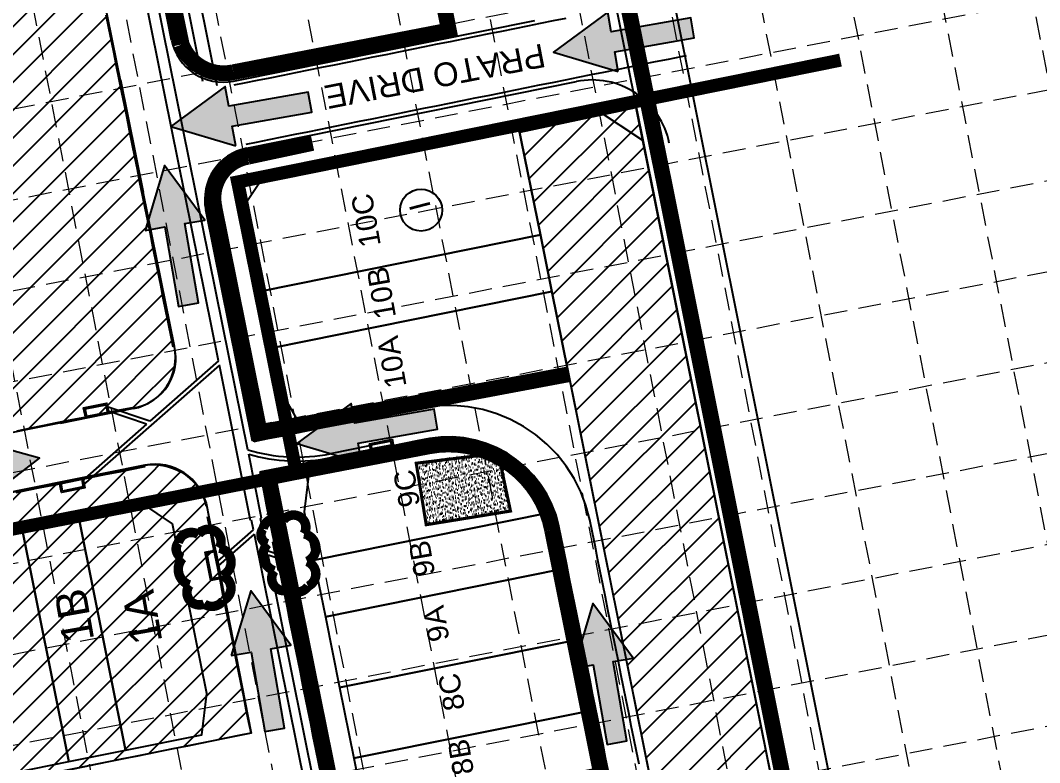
# Model space of a CAD drawing. Extents: x 1582 to 2207140, y 1442 to 531032.
# Drawn here: x 2653.4 to 3041.5, y 2221.6 to 2504.5 of the extents above; entities that cross this region are included whole.
import ezdxf

# ---------------------------------------------------------------- set-up
doc = ezdxf.new("R2010")
doc.units = 0
doc.header["$LTSCALE"] = 100
doc.header["$MEASUREMENT"] = 0
for name, pattern in [('DASHED2', [0.375, 0.25, -0.125]), ('HIDDEN', [0.375, 0.25, -0.125]), ('PHANTOM2', [1.25, 0.625, -0.125, 0.125, -0.125, 0.125, -0.125]), ('XHO473BS$0$DASHED2', [0.375, 0.25, -0.125]), ('XHO473BS$0$HIDDEN', [0.375, 0.25, -0.125]), ('XHO473PT$0$HIDDEN', [0.375, 0.25, -0.125])]:
    doc.linetypes.add(name, pattern=pattern)
for name, color, linetype in [('1 EROSION BLANKET', 84, 'Continuous'), ('1 SODDED LOT', 2, 'Continuous'), ('ARROWS', 252, 'Continuous'), ('BASE', 7, 'Continuous'), ('GRID', 254, 'HIDDEN'), ('LEGEND', 7, 'Continuous'), ('LIMITS OF DISTURBANCE', 1, 'DASHED2'), ('V-STREET-ID-N', 1, 'Continuous'), ('XHO445PT$0$V-PROP-LINE-E', 7, 'Continuous'), ('XHO445PT$0$V-PROP-LINE-N', 4, 'PHANTOM2'), ('XHO473BS$0$C-ROAD-FACE-N', 11, 'Continuous'), ('XHO473BS$0$C-ROAD-STRP-E', 14, 'XHO473BS$0$DASHED2'), ('XHO473BS$0$C-STRM-FUT', 30, 'Continuous'), ('XHO473BS$0$c-strm-strc-n', 12, 'Continuous'), ('XHO473BS$0$C-STRM-UNDR-N', 12, 'Continuous'), ('XHO473BS$0$C-SWLK-N', 11, 'Continuous'), ('XHO473GR$0$C-TOPO-TINN-BACK', 4, 'Continuous'), ('XHO473PT$0$AREA-PLINE', 7, 'Continuous'), ('XHO473PT$0$MATCHLINE', 12, 'XHO473PT$0$HIDDEN'), ('XHO473PT$0$PHASELINE', 6, 'XHO473PT$0$HIDDEN'), ('XHO473PT$0$V-AREAS-PH 2', 6, 'Continuous'), ('XHO473PT$0$V-PROP-LINE PH 2-N', 3, 'PHANTOM2'), ('XHO473PT$0$V-PROP-SUBD-BLOCK-N', 4, 'Continuous'), ('XHO473PT$0$V-PROP-SUBD-IDEN-N', 2, 'Continuous'), ('XHO473ST$0$c-strm-strc-n', 12, 'Continuous'), ('XHO473ST$0$C-STRM-STRC-PH2-N', 4, 'Continuous'), ('XHO473ST$0$C-STRM-UNDER-PH2-N', 6, 'Continuous'), ('XHO473ST$0$C-STRM-UNDR-N', 6, 'Continuous')]:
    doc.layers.add(name, color=color, linetype=linetype)
doc.styles.get("Standard").update_dxf_attribs({"font": 'ARIAL.TTF'})

# ---------------------------------------------------------------- blocks, each defined once
blk = doc.blocks.new("XHO473BS$0$8' Curb Inlet")
at = {"layer": 'XHO473BS$0$c-strm-strc-n'}
for points in [[(4.5, -0.5), (-4.5, -0.5), (-4.5, 3.5), (4.5, 3.5)], [(4, 0), (-4, 0), (-4, 3), (4, 3)]]:
    blk.add_lwpolyline(points, close=True, dxfattribs=at)
blk = doc.blocks.new('XHO473BS$0$INLET-3GRATE')
at = {"layer": 'XHO473BS$0$c-strm-strc-n', "linetype": 'Continuous'}
for p, q in [((4.44, 0.5), (-4.44, 0.5)), ((-4.44, 0.5), (-4.44, -2.5)), ((3.94, 0), (-3.94, 0)), ((-3.94, 0), (-3.94, -2)), ((4.44, 0.5), (4.44, -2.5)), ((4.44, -2.5), (-4.44, -2.5)), ((3.94, -2), (-3.94, -2)), ((3.94, 0), (3.94, -2))]:
    blk.add_line(p, q, dxfattribs=at)
at = {"layer": 'XHO473BS$0$c-strm-strc-n', "color": 30, "linetype": 'XHO473BS$0$HIDDEN'}
blk.add_line((4.44, -0.5), (-4.44, -0.5), dxfattribs=at)
blk = doc.blocks.new('arrow')
blk.add_lwpolyline([(-67.01, -25.36), (-59.33, -25.42), (-59.57, -56.14), (-51.89, -56.2), (-51.65, -25.48), (-43.97, -25.54), (-55.3, -2.41), (-67.01, -25.36)], close=True)
at = {"color": 254}
for points in [[(-43.97, -25.54), (-67.01, -25.36), (-55.3, -2.41), (-67.01, -25.36)], [(-59.57, -56.14), (-51.89, -56.2), (-59.33, -25.42), (-51.65, -25.48)]]:
    blk.add_solid(points, dxfattribs=at)

msp = doc.modelspace()

# ---------------------------------------------------------------- hatches: boundary and pattern name
at = {"layer": '1 SODDED LOT'}
h = msp.add_hatch(dxfattribs=at)
h.set_pattern_fill('ANSI31', color=256, scale=60, style=0)
edge = h.paths.add_edge_path()
edge.add_line((2738.32, 2908.23), (2691.28, 3141.56))
edge.add_arc((2651.41, 3133.52), 40.67, 11.397, 63.0435)
edge.add_line((2669.85, 3169.77), (2617.15, 3206.66))
edge.add_line((2617.15, 3206.66), (2612.86, 3209.17))
edge.add_arc((2594.97, 3178.61), 35.42, 59.6615, 97.5356)
edge.add_arc((2587.51, 3234.98), 21.45, 274.2479, 277.5356, ccw=False)
edge.add_line((2589.1, 3213.59), (2587.48, 3213.43))
edge.add_line((2587.48, 3213.43), (2563.13, 3208.61))
edge.add_line((2563.13, 3208.61), (2421.36, 3180))
edge.add_arc((2428.7, 3143.62), 37.11, 101.4081, 160.3886)
edge.add_arc((2447.64, 3136.88), 57.22, 160.3886, 185.9049)
edge.add_line((2390.73, 3130.99), (2397.81, 3095.87))
edge.add_line((2397.81, 3095.87), (2403.91, 3076.01))
edge.add_line((2403.91, 3076.01), (2404.75, 3073.95))
edge.add_line((2404.75, 3073.95), (2406.21, 3071.63))
edge.add_arc((2417.13, 3078.53), 12.91, 212.2716, 281.8753)
edge.add_line((2419.78, 3065.89), (2547.81, 3091.76))
edge.add_arc((2556.32, 3049.64), 42.97, 16.6672, 101.4217, ccw=False)
edge.add_line((2597.48, 3061.96), (2687.92, 2612.24))
edge.add_arc((2700.98, 2614.87), 13.33, 191.3698, 250.5934)
edge.add_line((2696.55, 2602.3), (2700.59, 2601.33))
edge.add_line((2700.59, 2601.33), (2704.3, 2601.33))
edge.add_line((2704.3, 2601.33), (2723.09, 2603.33))
edge.add_line((2723.09, 2603.33), (2756.37, 2609.85))
edge.add_arc((2748.46, 2650.19), 41.1, 281.0909, 367.0687)
edge.add_line((2789.25, 2655.25), (2738.32, 2908.23))
edge = h.paths.add_edge_path()
edge.add_line((2091.68, 2909.69), (2081.49, 2958.7))
edge.add_line((2081.49, 2958.7), (2081.48, 2960.26))
edge.add_arc((2099.72, 2960.35), 18.24, 99.1268, 180.2909, ccw=False)
edge.add_line((2096.83, 2978.36), (2552.82, 3070.25))
edge.add_line((2552.82, 3070.25), (2555.45, 3070.56))
edge.add_arc((2557.62, 3052.18), 18.51, 11.406, 96.7265, ccw=False)
edge.add_line((2575.76, 3055.84), (2580.46, 3031.25))
edge.add_line((2580.46, 3031.25), (2590.37, 2983.25))
edge.add_arc((2577.59, 2980.61), 13.05, -71.8142, 11.6662, ccw=False)
edge.add_line((2581.67, 2968.21), (2571.25, 2965))
edge.add_line((2571.25, 2965), (2131.05, 2875.14))
edge.add_line((2131.05, 2875.14), (2111.42, 2873.29))
edge.add_arc((2110.13, 2886.86), 13.63, 194.2827, 275.4056, ccw=False)
edge.add_line((2096.92, 2883.5), (2091.68, 2909.69))
edge = h.paths.add_edge_path()
edge.add_line((2113.55, 2801.28), (2104.96, 2843.89))
edge.add_line((2104.96, 2843.89), (2105.05, 2845.74))
edge.add_arc((2117.22, 2845.14), 12.18, 110.4209, 177.1694, ccw=False)
edge.add_arc((2202.73, 2615.46), 257.26, 105.2087, 110.4209, ccw=False)
edge.add_line((2135.24, 2863.72), (2562.9, 2949.83))
edge.add_line((2562.9, 2949.83), (2583.17, 2951.86))
edge.add_arc((2584.61, 2937.47), 14.46, 16.0784, 95.7146, ccw=False)
edge.add_line((2598.5, 2941.48), (2613.69, 2867.3))
edge.add_line((2613.69, 2867.3), (2613.65, 2864.4))
edge.add_arc((2595.56, 2864.65), 18.09, 277.4696, 359.1988, ccw=False)
edge.add_line((2597.91, 2846.71), (2593.13, 2845.78))
edge.add_line((2593.13, 2845.78), (2140.64, 2754.71))
edge.add_line((2140.64, 2754.71), (2136.51, 2754.8))
edge.add_arc((2136.9, 2772.1), 17.3, 198.7475, 268.7261, ccw=False)
edge.add_line((2120.52, 2766.54), (2119.29, 2772.75))
edge.add_line((2119.29, 2772.75), (2113.55, 2801.28))
edge = h.paths.add_edge_path()
edge.add_line((2140.8, 2666.03), (2131.13, 2713.81))
edge.add_line((2131.13, 2713.81), (2131.12, 2715.56))
edge.add_arc((2148.3, 2715.68), 17.19, 112.1514, 180.3828, ccw=False)
edge.add_arc((2158.53, 2690.56), 44.31, 102.2038, 112.1514, ccw=False)
edge.add_line((2149.16, 2733.87), (2602.88, 2825.28))
edge.add_arc((2606.65, 2806.58), 19.07, 8.327, 101.3912, ccw=False)
edge.add_line((2625.52, 2809.35), (2639.77, 2738.65))
edge.add_arc((2626.52, 2735.98), 13.52, -67.3671, 11.3978, ccw=False)
edge.add_line((2631.73, 2723.5), (2628.49, 2722.31))
edge.add_line((2628.49, 2722.31), (2609.92, 2716.53))
edge.add_line((2609.92, 2716.53), (2180.57, 2630.24))
edge.add_line((2180.57, 2630.24), (2162.85, 2628.4))
edge.add_arc((2161.16, 2644.7), 16.39, 207.1087, 275.9367, ccw=False)
edge.add_line((2146.57, 2637.23), (2140.8, 2666.03))
edge = h.paths.add_edge_path()
edge.add_line((2163.6, 2552.62), (2154.36, 2598.78))
edge.add_line((2154.36, 2598.78), (2154.46, 2600.72))
edge.add_arc((2169.66, 2598), 15.44, 126.3914, 169.8433, ccw=False)
edge.add_arc((2190.87, 2544.89), 72.24, 105.5735, 114.8675, ccw=False)
edge.add_line((2171.48, 2614.48), (2612.3, 2704.78))
edge.add_line((2612.3, 2704.78), (2633.08, 2706.56))
edge.add_arc((2634.32, 2692.01), 14.6, 3.9772, 94.8972, ccw=False)
edge.add_line((2648.89, 2693.02), (2663.14, 2621.9))
edge.add_arc((2642.37, 2621.74), 20.77, -73.8668, 0.4419, ccw=False)
edge.add_line((2648.14, 2601.79), (2190.48, 2509.88))
edge.add_arc((2187.98, 2529.1), 19.38, 197.1175, 277.407, ccw=False)
edge.add_line((2169.45, 2523.39), (2163.6, 2552.62))
edge = h.paths.add_edge_path()
edge.add_line((2062.91, 2391.83), (1948.82, 2953.47))
edge.add_line((1948.82, 2953.47), (1931.76, 3022.23))
edge.add_line((1931.76, 3022.23), (1905.81, 3111.36))
edge.add_line((1905.81, 3111.36), (1873.15, 3205.43))
edge.add_line((1873.15, 3205.43), (1871.33, 3210.36))
edge.add_line((1871.33, 3210.36), (1870.72, 3212.6))
edge.add_line((1870.72, 3212.6), (1870.09, 3215.67))
edge.add_arc((1912.6, 3222.75), 43.1, 112.051, 189.4617, ccw=False)
edge.add_line((1896.42, 3262.69), (1926.58, 3274.79))
edge.add_line((1926.58, 3274.79), (1945.75, 3280.29))
edge.add_arc((1949.46, 3265.6), 15.15, 25.0066, 104.1823, ccw=False)
edge.add_line((1963.19, 3272.01), (1983.56, 3216.01))
edge.add_line((1983.56, 3216.01), (2007.13, 3146.99))
edge.add_line((2007.13, 3146.99), (2025.05, 3087.8))
edge.add_line((2025.05, 3087.8), (2039.8, 3033.95))
edge.add_line((2039.8, 3033.95), (2049.17, 2996.89))
edge.add_line((2049.17, 2996.89), (2065.15, 2924.97))
edge.add_line((2065.15, 2924.97), (2089.85, 2802.26))
edge.add_line((2089.85, 2802.26), (2147.25, 2517.39))
edge.add_line((2147.25, 2517.39), (2151.74, 2508.65))
edge.add_arc((2188.85, 2530.3), 42.97, 210.2557, 259.0006)
edge.add_arc((2187.76, 2538.88), 51.25, 262.0295, 281.0449)
edge.add_line((2197.58, 2488.58), (2330.43, 2515.35))
edge.add_arc((2335.61, 2495.26), 20.75, 31.284, 104.4405, ccw=False)
edge.add_line((2353.34, 2506.04), (2354.79, 2502.84))
edge.add_line((2354.79, 2502.84), (2369.78, 2428.54))
edge.add_arc((2355.13, 2427.36), 14.7, -67.1218, 4.6021, ccw=False)
edge.add_line((2360.85, 2413.81), (2338.35, 2406.83))
edge.add_line((2338.35, 2406.83), (2290.11, 2397))
edge.add_line((2290.11, 2397), (2109.4, 2360.86))
edge.add_arc((2104.82, 2404.42), 43.8, 203.568, 276.0008, ccw=False)
edge.add_line((2064.68, 2386.91), (2062.91, 2391.83))
edge = h.paths.add_edge_path()
edge.add_line((2296.69, 3148.56), (2359.26, 3166.55))
edge.add_arc((2362.25, 3156.13), 10.84, 3.6887, 106.0357, ccw=False)
edge.add_line((2373.07, 3156.82), (2385.91, 3093.61))
edge.add_line((2385.91, 3093.61), (2387.95, 3073.06))
edge.add_arc((2373.08, 3071.59), 14.94, -71.2041, 5.6783, ccw=False)
edge.add_line((2377.9, 3057.44), (2313.23, 3045.04))
edge.add_line((2313.23, 3045.04), (2299.95, 3115.41))
edge.add_line((2299.95, 3115.41), (2297.47, 3127.9))
edge.add_line((2297.47, 3127.9), (2296.69, 3148.56))
edge = h.paths.add_edge_path()
edge.add_line((2051.07, 3080.67), (2030.77, 3148.43))
edge.add_line((2030.77, 3148.43), (1996.86, 3247.11))
edge.add_line((1996.86, 3247.11), (1979.18, 3293.1))
edge.add_line((1979.18, 3293.1), (1977.48, 3297.1))
edge.add_line((1977.48, 3297.1), (1977.28, 3298.76))
edge.add_arc((1989.92, 3300.26), 12.73, 126.5008, 186.7891, ccw=False)
edge.add_line((1982.35, 3310.5), (1984.38, 3312.03))
edge.add_line((1984.38, 3312.03), (1988.5, 3314.59))
edge.add_line((1988.5, 3314.59), (2002.59, 3323.45))
edge.add_line((2002.59, 3323.45), (2027.79, 3335.81))
edge.add_line((2027.79, 3335.81), (2030.92, 3337.21))
edge.add_arc((2047.21, 3300.8), 39.89, 48.4569, 114.1164, ccw=False)
edge.add_line((2073.66, 3330.66), (2075.62, 3329.1))
edge.add_arc((2055.44, 3303.61), 32.52, 21.1811, 51.6281, ccw=False)
edge.add_line((2085.76, 3315.36), (2107.79, 3256.88))
edge.add_line((2107.79, 3256.88), (2130.62, 3189.05))
edge.add_line((2130.62, 3189.05), (2147.82, 3132.87))
edge.add_line((2147.82, 3132.87), (2156.91, 3101.4))
edge.add_line((2156.91, 3101.4), (2170.69, 3049.24))
edge.add_line((2170.69, 3049.24), (2173.08, 3031.1))
edge.add_arc((2157.16, 3029), 16.05, -56.453, 7.5092, ccw=False)
edge.add_arc((2160.14, 3024.51), 10.67, 284.6066, 303.547, ccw=False)
edge.add_line((2162.83, 3014.19), (2089.76, 2999.45))
edge.add_arc((2086.18, 3017.16), 18.07, 197.3141, 281.4017, ccw=False)
edge.add_line((2068.93, 3011.79), (2051.07, 3080.67))
edge = h.paths.add_edge_path()
edge.add_line((2125.58, 2080.63), (2073.85, 2338.04))
edge.add_line((2073.85, 2338.04), (2073.05, 2341.12))
edge.add_line((2073.05, 2341.12), (2360.42, 2398.99))
edge.add_arc((2359.64, 2379.1), 19.91, 23.7043, 87.763, ccw=False)
edge.add_line((2377.87, 2387.1), (2392.97, 2311.79))
edge.add_arc((2374.09, 2311.22), 18.89, -69.454, 1.7235, ccw=False)
edge.add_line((2380.72, 2293.53), (2211.01, 2259.37))
edge.add_arc((2213.31, 2247.96), 11.64, 101.3791, 196.0042)
edge.add_line((2202.12, 2244.75), (2230.52, 2103.03))
edge.add_line((2230.52, 2103.03), (2125.58, 2080.63))
edge = h.paths.add_edge_path()
edge.add_line((2243.43, 2156.05), (2226.77, 2238.88))
edge.add_line((2226.77, 2238.88), (2699.85, 2334.78))
edge.add_arc((2704.05, 2314.1), 21.09, 17.6594, 101.4593, ccw=False)
edge.add_line((2724.15, 2320.5), (2741.25, 2232.92))
edge.add_line((2741.25, 2232.92), (2248.07, 2133.69))
edge.add_line((2248.07, 2133.69), (2243.43, 2156.05))
h = msp.add_hatch(dxfattribs=at)
h.set_pattern_fill('ANSI31', color=256, scale=60, style=0)
edge = h.paths.add_edge_path()
edge.add_line((2652.09, 2579.96), (2394.58, 2527.85))
edge.add_arc((2398.96, 2506.25), 22.04, 101.4404, 182.2703)
edge.add_line((2376.93, 2505.37), (2413.97, 2323.31))
edge.add_arc((2436.43, 2327.88), 22.93, 191.4979, 276.0784)
edge.add_line((2438.86, 2305.08), (2697.37, 2356.99))
edge.add_arc((2693.63, 2375.61), 18.99, 281.3555, 373.9362)
edge.add_line((2712.06, 2380.18), (2674.76, 2564.27))
edge.add_arc((2655.26, 2560.32), 19.89, 11.4531, 97.579)
edge.add_line((2652.64, 2580.04), (2652.28, 2579.99))
edge.add_line((2652.28, 2579.99), (2652.09, 2579.96))
h = msp.add_hatch(dxfattribs=at)
h.set_pattern_fill('ANSI31', color=256, scale=60, style=0)
h.paths.add_polyline_path([(3029.43, 1766.19), (2885.87, 1737.1), (2899.38, 1746.84), (2959.74, 1823.13), (2966.83, 1847.61), (2962.74, 1871.69), (2843.64, 2461.91), (2887.76, 2471.3), (3029.8, 1767.8)])
h = msp.add_hatch(dxfattribs=at)
h.set_pattern_fill('ANSI31', color=256, scale=60, style=0)
h.paths.add_polyline_path([(3029.43, 1766.19), (2885.87, 1737.1), (2899.38, 1746.84), (2959.74, 1823.13), (2966.83, 1847.61), (2962.74, 1871.69), (2843.64, 2461.91), (2887.76, 2471.3), (3029.8, 1767.8)])
at = {"layer": 'BASE'}
h = msp.add_hatch(dxfattribs=at)
h.set_pattern_fill('AR-SAND', color=30, scale=0.949478, angle=369.2228, style=0)
h.set_pattern_definition([(46.72278, (3612.4462, 2370.7867), (-0.3522546, 1.796241), [0, -1.443207, 0, -1.614113, 0, -1.5429022]), (16.72278, (3612.4462, 2370.7867), (1.229178, 2.914245), [0, -0.7785722, 0, -1.3007853, 0, -0.498476]), (336.72278, (3611.2935, 2370.5996), (2.917725, 0.4792023), [0, -0.4747391, 0, -1.709061, 0, -2.231274]), (326.72278, (3611.2935, 2370.5996), (2.6837925, 1.280022), [0, -0.2373696, 0, -1.1203844, 0, -1.2817957])])
h.paths.add_polyline_path([(2840.05, 2317.51), (2836.25, 2340.94), (2804.16, 2335.73), (2807.97, 2312.3)])

# ---------------------------------------------------------------- linework, layer by layer
at = {"layer": '1 EROSION BLANKET', "const_width": 6}
for points in [[(2699.76, 2567.91), (2714.87, 2495.3, 0.370668), (2734.54, 2484.74), (2816.6, 2500.64), (2798.88, 2591.26, 0.436733), (2784.24, 2599.84), (2723.77, 2587.58), (2705.59, 2581.44, 0.280256), (2699.53, 2571.22), (2699.58, 2569.37)], [(2648.44, 1728.26), (2632.48, 1807.64), (2826.62, 1846.5, 0.421129), (2841.18, 1868.91), (2747.97, 2330.37), (2808.89, 2342.14, -0.414519), (2855.88, 2310.32), (2941.45, 1884.58), (2947.46, 1854.98, -0.188854), (2943.41, 1831.84, -0.043282), (2929.71, 1813.18), (2888.87, 1761.46, -0.160287), (2879.13, 1755.01), (2872.69, 1752.52), (2866.85, 1751.15), (2652.44, 1708.3)]]:
    msp.add_lwpolyline(points, format="xyb", close=True, dxfattribs=at)
msp.add_lwpolyline([(2764.67, 2457.77), (2740.07, 2452.51, 0.433543), (2727.41, 2433.02, 0.94683)], format="xyb", dxfattribs=at)
msp.add_lwpolyline([(2862.04, 2369.6), (2746.32, 2347.82), (2744.59, 2347.49), (2726.86, 2435.51)], dxfattribs=at)
at = {"layer": '1 SODDED LOT'}
for points in [[(2652.09, 2579.96), (2394.58, 2527.85, 0.368076), (2376.93, 2505.37), (2413.97, 2323.31, 0.386773), (2438.86, 2305.08), (2697.37, 2356.99, 0.427469), (2712.06, 2380.18), (2674.76, 2564.27, 0.394545), (2652.64, 2580.04), (2652.28, 2579.99)], [(2243.43, 2156.05), (2226.77, 2238.88), (2699.85, 2334.78, -0.382863), (2724.15, 2320.5), (2741.25, 2232.92), (2248.07, 2133.69)]]:
    msp.add_lwpolyline(points, format="xyb", close=True, dxfattribs=at)
msp.add_lwpolyline([(3029.43, 1766.19), (2885.87, 1737.1), (2899.38, 1746.84), (2959.74, 1823.13), (2966.83, 1847.61), (2962.74, 1871.69), (2843.64, 2461.91), (2887.76, 2471.3), (3029.8, 1767.8)], close=True, dxfattribs=at)
at = {"layer": 'BASE', "color": 30, "const_width": 1.19}
msp.add_lwpolyline([(2807.97, 2312.3), (2840.05, 2317.51), (2835.4, 2339.56), (2804.16, 2335.73)], close=True, dxfattribs=at)
at = {"layer": 'GRID', "color": 252, "linetype": 'HIDDEN', "lineweight": 0, "ltscale": 0.35}
for p, q in [((3194.62, 1711.34), (2792.45, 3780.62)), ((3161.25, 1704.86), (2759.07, 3774.14)), ((3127.87, 1698.37), (2725.7, 3767.65)), ((3094.5, 1691.88), (2692.32, 3761.16)), ((3061.12, 1685.4), (2658.95, 3754.68)), ((3027.74, 1678.13), (2625.57, 3747.41)), ((2994.37, 1671.65), (2592.19, 3740.93)), ((2960.99, 1665.16), (2558.82, 3734.44)), ((2927.62, 1658.67), (2525.44, 3727.95)), ((2894.24, 1652.19), (2492.07, 3721.47)), ((2860.87, 1645.7), (2458.69, 3714.98)), ((2827.49, 1639.21), (2425.32, 3708.49)), ((2794.12, 1632.73), (2391.94, 3702.01)), ((1864.31, 2317.92), (3032.6, 2544.98)), ((1870.8, 2284.54), (3039.09, 2511.61)), ((1877.29, 2251.17), (3045.58, 2478.23)), ((1883.77, 2217.79), (3052.06, 2444.85)), ((1890.26, 2184.42), (3058.55, 2411.48)), ((1896.75, 2151.04), (3065.04, 2378.1)), ((1903.23, 2117.67), (3071.52, 2344.73)), ((1909.72, 2084.29), (3078.01, 2311.35)), ((1916.21, 2050.92), (3084.5, 2277.98)), ((1922.69, 2017.54), (3090.98, 2244.6))]:
    msp.add_line(p, q, dxfattribs=at)
at = {"layer": 'LEGEND', "color": 170, "ltscale": 100, "const_width": 3.61}
for points in [[(2750.11, 2294.74, 0.520567), (2750.11, 2294.74, 0.765195), (2755.7, 2287.5, 0.417879), (2762.98, 2288.87, 0.6649), (2762.59, 2298.3, 0.744833), (2761.45, 2308.8, 0.975642), (2753.55, 2313.94, 0.520567), (2745.85, 2310.78, 0.520567), (2747.53, 2305.01, 0.540264), (2750.11, 2294.74)], [(2717.82, 2289.34, 0.520567), (2717.82, 2289.34, 0.765195), (2723.41, 2282.11, 0.417879), (2730.68, 2283.47, 0.6649), (2730.3, 2292.9, 0.744833), (2729.16, 2303.4, 0.975642), (2721.26, 2308.55, 0.520567), (2713.56, 2305.39, 0.520567), (2715.23, 2299.61, 0.540264), (2717.82, 2289.34)]]:
    msp.add_lwpolyline(points, format="xyb", close=True, dxfattribs=at)
at = {"layer": 'LIMITS OF DISTURBANCE', "const_width": 6}
msp.add_lwpolyline([(3030.56, 1761.64), (2194.81, 1593.6), (1948.49, 2813.03, 0.098099), (1677.26, 3539), (1722.21, 3540.4, 0.067791), (2005.44, 3587.7), (2077.63, 3440.57), (2144.56, 3278.6), (2187.86, 3138.1), (2718.94, 3290.72), (2734.62, 3221.8), (2788.68, 2983.7), (2837.06, 2743.49), (2898.66, 2442.22), (3033.9, 1764.7)], format="xyb", close=True, dxfattribs=at)
at = {"layer": 'XHO445PT$0$V-PROP-LINE-E', "color": 7, "linetype": 'Continuous'}
msp.add_line((2887.48, 2473.39), (3030.15, 1765.89), dxfattribs=at)
at = {"layer": 'XHO445PT$0$V-PROP-LINE-N', "color": 7, "linetype": 'Continuous'}
for p, q in [((2769.09, 3060.53), (2887.48, 2473.39)), ((2736.18, 2442.9), (2887.48, 2473.39)), ((2736.18, 2442.9), (2758.46, 2332.31)), ((2758.46, 2332.31), (2390.04, 2258.08))]:
    msp.add_line(p, q, dxfattribs=at)
at = {"layer": 'XHO473BS$0$C-ROAD-FACE-N', "color": 7, "linetype": 'Continuous'}
for p, q in [((2711, 2496.99), (2696.64, 2568.24)), ((2734.56, 2481.34), (2849.27, 2504.49)), ((2700.26, 2438.92), (2691.63, 2481.75)), ((2739.69, 2455.85), (2865.18, 2481.17)), ((2741.87, 2344.15), (2724.04, 2432.29)), ((2712.11, 2380.1), (2710.14, 2389.9)), ((2696.46, 2356.54), (2668.54, 2350.93)), ((2700.8, 2334.98), (2637.97, 2322.32))]:
    msp.add_line(p, q, dxfattribs=at)
for centre, radius, start, end in [((2730.6, 2500.94), 20, 191.3925, 281.4092), ((2871.12, 2451.77), 30, 11.4029, 101.4092), ((2743.64, 2436.24), 20, 101.4092, 191.3925), ((2692.5, 2376.15), 20, 281.3925, 11.3925), ((2704.75, 2315.37), 20, 11.3925, 101.3925)]:
    msp.add_arc(centre, radius, start, end, dxfattribs=at)
at = {"layer": 'XHO473BS$0$C-ROAD-STRP-E', "color": 7, "linetype": 'Continuous'}
msp.add_line((2791.02, 3066.41), (3056.79, 1740.91), dxfattribs=at)
at = {"layer": 'XHO473BS$0$C-STRM-UNDR-N', "color": 7, "linetype": 'Continuous'}
for p, q in [((2728.86, 2374.79), (2691.37, 2560.86)), ((2732.96, 2375.98), (2697.37, 2552.62)), ((2740.04, 2340.84), (2732.96, 2375.98)), ((2729.21, 2373.09), (2677.26, 2327.31)), ((2728.86, 2374.79), (2702.74, 2351.77)), ((2741.12, 2313.96), (2729.21, 2373.09)), ((2702.74, 2351.77), (2686.09, 2357.38)), ((2701.44, 2350.62), (2686.43, 2355.68)), ((2701.44, 2350.62), (2676.92, 2329.01)), ((2787.02, 2342.48), (2771.4, 2339.34)), ((2787.31, 2341.01), (2771.7, 2337.86)), ((2745.29, 2314.8), (2740.38, 2339.18))]:
    msp.add_line(p, q, dxfattribs=at)
for radius, start in [(64.25, 253.1057), (65.75, 253.8068)]:
    msp.add_arc((2758.71, 2402.32), radius, start, 281.3925, dxfattribs=at)
at = {"layer": 'XHO473BS$0$C-SWLK-N', "color": 7, "linetype": 'Continuous'}
for p, q in [((2706.93, 2585.53), (2728.26, 2479.68)), ((2702.31, 2583.17), (2722.84, 2481.27))]:
    msp.add_line(p, q, dxfattribs=at)
at = {"layer": 'XHO473GR$0$C-TOPO-TINN-BACK', "color": 7, "linetype": 'Continuous'}
for points in [[(2711.88, 2495.13, 712.14), (2711.65, 2496.3, 712.13), (2710.66, 2501.2, 712.1), (2709.67, 2506.1, 712.07), (2708.69, 2511, 712.04), (2707.7, 2515.9, 712.01), (2706.71, 2520.81, 711.98), (2705.72, 2525.71, 711.95), (2704.74, 2530.61, 711.92), (2703.75, 2535.51, 711.89), (2702.76, 2540.41, 711.86), (2701.77, 2545.31, 711.83), (2700.78, 2550.21, 711.8), (2699.8, 2555.12, 711.77), (2698.81, 2560.02, 711.74), (2697.82, 2564.92, 711.71), (2697.03, 2568.84, 711.69)], [(2711.62, 2380, 712.81), (2710.83, 2383.92, 712.79), (2709.84, 2388.82, 712.76), (2708.86, 2393.73, 712.73), (2707.87, 2398.63, 712.7), (2706.88, 2403.53, 712.67), (2705.89, 2408.43, 712.64), (2704.9, 2413.33, 712.61), (2703.92, 2418.23, 712.58), (2702.93, 2423.13, 712.55), (2701.94, 2428.04, 712.52), (2700.95, 2432.94, 712.49), (2699.97, 2437.84, 712.46), (2698.98, 2442.74, 712.43), (2697.99, 2447.64, 712.4), (2697, 2452.54, 712.37), (2696.02, 2457.44, 712.34), (2695.03, 2462.35, 712.31), (2694.04, 2467.25, 712.28), (2693.05, 2472.15, 712.25), (2692.07, 2477.05, 712.22), (2691.08, 2481.95, 712.19), (2690.09, 2486.85, 712.16), (2689.1, 2491.76, 712.13), (2688.11, 2496.66, 712.1), (2687.13, 2501.56, 712.07), (2686.14, 2506.46, 712.04)], [(2734.86, 2479.88, 713.34), (2738.77, 2480.67, 713.47), (2743.67, 2481.66, 713.64), (2748.57, 2482.64, 713.8), (2753.47, 2483.63, 713.96), (2758.37, 2484.62, 714.13), (2763.28, 2485.61, 714.29), (2768.18, 2486.6, 714.46), (2773.08, 2487.59, 714.62), (2777.98, 2488.57, 714.79), (2782.88, 2489.56, 714.95), (2787.78, 2490.55, 715.12), (2792.68, 2491.54, 715.28), (2797.59, 2492.53, 715.44), (2802.49, 2493.52, 715.61), (2807.39, 2494.5, 715.77), (2812.29, 2495.49, 715.94), (2817.19, 2496.48, 716.1), (2822.09, 2497.47, 716.27), (2826.99, 2498.46, 716.43), (2831.89, 2499.45, 716.6), (2836.8, 2500.43, 716.76), (2841.7, 2501.42, 716.92), (2846.6, 2502.41, 717.09), (2851.5, 2503.4, 717.25), (2856.4, 2504.39, 717.42), (2861.3, 2505.38, 717.42)], [(2739.39, 2457.33, 713.34), (2743.32, 2458.12, 713.47), (2748.22, 2459.11, 713.64), (2753.12, 2460.1, 713.8), (2758.02, 2461.09, 713.96), (2762.92, 2462.07, 714.13), (2767.82, 2463.06, 714.29), (2772.72, 2464.05, 714.46), (2777.63, 2465.04, 714.62), (2782.53, 2466.03, 714.79), (2787.43, 2467.02, 714.95), (2792.33, 2468, 715.12), (2797.23, 2468.99, 715.28), (2802.13, 2469.98, 715.44), (2807.03, 2470.97, 715.61), (2811.93, 2471.96, 715.77), (2816.84, 2472.95, 715.94), (2821.74, 2473.93, 716.1), (2826.64, 2474.92, 716.27), (2831.54, 2475.91, 716.43), (2836.44, 2476.9, 716.6), (2841.34, 2477.89, 716.76), (2846.24, 2478.88, 716.92), (2851.15, 2479.86, 717.09), (2856.05, 2480.85, 717.25), (2860.95, 2481.84, 717.42), (2865.85, 2482.83, 717.42), (2870.75, 2483.82, 717.42), (2875.65, 2484.81, 717.42), (2880.55, 2485.79, 717.42), (2885.45, 2486.78, 717.42), (2890.36, 2487.77, 717.42), (2895.26, 2488.76, 717.42), (2900.16, 2489.75, 717.42), (2905.06, 2490.74, 717.42), (2907.04, 2491.14, 717.42)], [(2742.35, 2343.94, 713.06), (2742.27, 2344.35, 713.06), (2741.28, 2349.25, 713.03), (2740.29, 2354.16, 713), (2739.3, 2359.06, 712.97), (2738.32, 2363.96, 712.94), (2737.33, 2368.86, 712.91), (2736.34, 2373.76, 712.88), (2735.35, 2378.66, 712.85), (2734.36, 2383.56, 712.82), (2733.38, 2388.47, 712.79), (2732.39, 2393.37, 712.76), (2731.4, 2398.27, 712.73), (2730.41, 2403.17, 712.7), (2729.43, 2408.07, 712.67), (2728.44, 2412.97, 712.64), (2727.45, 2417.87, 712.61), (2726.46, 2422.78, 712.58), (2725.48, 2427.68, 712.55), (2724.49, 2432.58, 712.52), (2724.13, 2434.35, 712.51)], [(2652.16, 2348.13, 714.38), (2657.06, 2349.11, 714.29), (2661.96, 2350.1, 714.2), (2666.86, 2351.09, 714.11), (2671.76, 2352.08, 714.02), (2676.66, 2353.07, 713.93), (2681.56, 2354.05, 713.83), (2686.47, 2355.04, 713.74), (2691.37, 2356.03, 713.65), (2696.27, 2357.02, 713.56), (2696.36, 2357.03, 713.56)], [(2889.02, 2221, 716.02), (2888.04, 2225.9, 715.96), (2887.05, 2230.8, 715.9), (2886.06, 2235.71, 715.84), (2885.07, 2240.61, 715.78), (2884.08, 2245.51, 715.72), (2883.1, 2250.41, 715.66), (2882.11, 2255.31, 715.6), (2881.12, 2260.21, 715.54), (2880.13, 2265.11, 715.48), (2879.15, 2270.02, 715.42), (2878.16, 2274.92, 715.36), (2877.17, 2279.82, 715.3), (2876.18, 2284.72, 715.24), (2875.2, 2289.62, 715.18), (2874.21, 2294.52, 715.12), (2873.22, 2299.43, 715.06), (2872.23, 2304.33, 715), (2871.25, 2309.23, 714.94), (2870.24, 2314.19, 714.88), (2868.8, 2319.61, 714.82), (2866.81, 2324.86, 714.76), (2864.3, 2329.87, 714.7), (2861.29, 2334.61, 714.64), (2857.81, 2339.01, 714.58), (2853.9, 2343.03, 714.52), (2849.6, 2346.64, 714.46), (2844.96, 2349.79, 714.4), (2840.02, 2352.45, 714.34), (2834.84, 2354.59, 714.28), (2829.46, 2356.2, 714.22), (2823.95, 2357.25, 714.16), (2818.36, 2357.73, 714.1), (2812.75, 2357.64, 714.04), (2807.18, 2356.98, 713.98), (2802.1, 2355.98, 713.92), (2797.2, 2354.99, 713.86), (2792.3, 2354, 713.8), (2787.4, 2353.01, 713.74), (2782.5, 2352.03, 713.68), (2777.6, 2351.04, 713.62), (2772.69, 2350.05, 713.56), (2767.79, 2349.06, 713.5), (2762.89, 2348.08, 713.44), (2757.99, 2347.09, 713.38), (2753.09, 2346.1, 713.38), (2748.19, 2345.11, 713.38), (2743.29, 2344.13, 713.38), (2742.35, 2343.94, 713.38)], [(2877.26, 2218.63, 716.02), (2876.27, 2223.53, 715.96), (2875.28, 2228.43, 715.9), (2874.3, 2233.34, 715.84), (2873.31, 2238.24, 715.78), (2872.32, 2243.14, 715.72), (2871.33, 2248.04, 715.66), (2870.35, 2252.94, 715.6), (2869.36, 2257.84, 715.54), (2868.37, 2262.74, 715.48), (2867.38, 2267.65, 715.42), (2866.4, 2272.55, 715.36), (2865.41, 2277.45, 715.3), (2864.42, 2282.35, 715.24), (2863.43, 2287.25, 715.18), (2862.44, 2292.15, 715.12), (2861.46, 2297.05, 715.06), (2860.47, 2301.96, 715), (2859.48, 2306.86, 714.94), (2858.5, 2311.7, 714.88), (2857.38, 2315.94, 714.82), (2855.82, 2320.04, 714.76), (2853.86, 2323.96, 714.7), (2851.5, 2327.66, 714.64), (2848.78, 2331.1, 714.58), (2845.73, 2334.25, 714.52), (2842.37, 2337.07, 714.46), (2838.74, 2339.53, 714.4), (2834.88, 2341.61, 714.34), (2830.83, 2343.28, 714.28), (2826.62, 2344.54, 714.22), (2822.31, 2345.36, 714.16), (2817.94, 2345.73, 714.1), (2813.56, 2345.66, 714.04), (2809.2, 2345.15, 713.98), (2804.47, 2344.21, 713.92), (2799.57, 2343.23, 713.86), (2794.67, 2342.24, 713.8), (2789.77, 2341.25, 713.74), (2784.87, 2340.26, 713.68), (2779.97, 2339.28, 713.62), (2775.06, 2338.29, 713.56), (2770.16, 2337.3, 713.5), (2765.26, 2336.31, 713.44), (2760.36, 2335.32, 713.38), (2755.46, 2334.34, 713.38), (2750.56, 2333.35, 713.38), (2745.66, 2332.36, 713.38), (2744.72, 2332.17, 713.38)], [(2651.8, 2324.59, 714.47), (2656.7, 2325.58, 714.38), (2661.6, 2326.57, 714.29), (2666.5, 2327.56, 714.2), (2671.4, 2328.54, 714.11), (2676.3, 2329.53, 714.02), (2681.21, 2330.52, 713.93), (2686.11, 2331.51, 713.83), (2691.01, 2332.49, 713.74), (2695.91, 2333.48, 713.65), (2700.81, 2334.47, 713.56), (2700.9, 2334.49, 713.56)], [(2767.94, 2216.91, 713.97), (2766.96, 2221.82, 713.91), (2765.97, 2226.72, 713.85), (2764.98, 2231.62, 713.8), (2763.99, 2236.52, 713.75), (2763.01, 2241.42, 713.71), (2762.02, 2246.32, 713.67), (2761.03, 2251.22, 713.63), (2760.04, 2256.13, 713.6), (2759.06, 2261.03, 713.57), (2758.07, 2265.93, 713.54), (2757.08, 2270.83, 713.51), (2756.09, 2275.73, 713.48), (2755.11, 2280.63, 713.45), (2754.12, 2285.53, 713.42), (2753.13, 2290.44, 713.39), (2752.14, 2295.34, 713.36), (2751.15, 2300.24, 713.33), (2750.17, 2305.14, 713.3), (2749.18, 2310.04, 713.27), (2748.19, 2314.94, 713.24), (2747.2, 2319.84, 713.21), (2746.22, 2324.75, 713.18), (2745.23, 2329.65, 713.15), (2744.72, 2332.17, 713.13)], [(2741.25, 2232.96, 713.74), (2740.46, 2236.88, 713.71), (2739.47, 2241.78, 713.67), (2738.48, 2246.68, 713.63), (2737.5, 2251.58, 713.6), (2736.51, 2256.48, 713.57), (2735.52, 2261.39, 713.54), (2734.53, 2266.29, 713.51), (2733.55, 2271.19, 713.48), (2732.56, 2276.09, 713.45), (2731.57, 2280.99, 713.42), (2730.58, 2285.89, 713.39), (2729.6, 2290.79, 713.36), (2728.61, 2295.7, 713.33), (2727.62, 2300.6, 713.3), (2726.63, 2305.5, 713.27), (2725.65, 2310.4, 713.24), (2724.66, 2315.3, 713.21)], [(2653.43, 2215.26, 715.86), (2658.33, 2216.25, 715.74), (2663.23, 2217.24, 715.63), (2668.13, 2218.22, 715.51), (2673.03, 2219.21, 715.39), (2677.93, 2220.2, 715.27), (2682.83, 2221.19, 715.15), (2687.74, 2222.17, 715.03), (2692.64, 2223.16, 714.91), (2697.54, 2224.15, 714.79), (2702.44, 2225.14, 714.67), (2707.34, 2226.12, 714.55), (2712.24, 2227.11, 714.43), (2717.14, 2228.1, 714.31), (2722.05, 2229.09, 714.2), (2726.95, 2230.07, 714.08), (2731.85, 2231.06, 714.08), (2736.75, 2232.05, 714.08), (2741.25, 2232.96, 714.08)]]:
    msp.add_polyline3d(points, dxfattribs=at)
at = {"layer": 'XHO473PT$0$AREA-PLINE', "color": 7, "linetype": 'Continuous'}
for points in [[(2890.45, 2458.68), (2872.78, 2470.43), (2843.03, 2464.43), (2851.44, 2422.72), (2855.78, 2401.16), (2861.84, 2371.08), (2964.55, 1861.36, -0.220088), (2953.24, 1813.99), (2906.74, 1755.03, -0.165397), (2875.4, 1734.71), (3030.15, 1765.89)], [(2808.54, 2341.97), (2763.45, 2332.89), (2761.51, 2317.19), (2765.22, 2298.79), (2853.95, 2316.67, 0.369168)], [(2855.65, 2310.66, 0.039071), (2853.95, 2316.67), (2765.22, 2298.79), (2769.56, 2277.22), (2858.77, 2295.2)]]:
    msp.add_lwpolyline(points, format="xyb", close=True, dxfattribs=at)
for points in [[(2843.03, 2464.43), (2745.98, 2444.88), (2738.16, 2433.1), (2744.58, 2401.19), (2851.44, 2422.72)], [(2851.44, 2422.72), (2744.58, 2401.19), (2748.93, 2379.63), (2855.78, 2401.16)], [(2855.78, 2401.16), (2748.93, 2379.63), (2752.03, 2364.25), (2759.89, 2350.53), (2861.84, 2371.08)], [(2711.42, 2312.63), (2699.65, 2320.46), (2675.54, 2315.61), (2693.52, 2226.4), (2722.52, 2232.24), (2724.46, 2247.94)], [(2675.54, 2315.61), (2653.97, 2311.26), (2671.95, 2222.05), (2693.52, 2226.4)], [(2653.97, 2311.26), (2627.02, 2305.83), (2644.99, 2216.62), (2671.95, 2222.05)], [(2858.77, 2295.2), (2769.56, 2277.22), (2775, 2250.26), (2864.2, 2268.24)], [(2864.2, 2268.24), (2775, 2250.26), (2780.43, 2223.3), (2869.64, 2241.28)], [(2869.64, 2241.28), (2780.43, 2223.3), (2784.77, 2201.74), (2873.98, 2219.71)]]:
    msp.add_lwpolyline(points, close=True, dxfattribs=at)
at = {"layer": 'XHO473PT$0$MATCHLINE', "color": 7, "linetype": 'Continuous', "const_width": 5}
msp.add_lwpolyline([(2965.7, 2489.34), (2736.18, 2442.91), (2758.55, 2331.9), (2389.79, 2259.33), (2362.19, 2396.3), (1986.36, 2320.68)], dxfattribs=at)
at = {"layer": 'XHO473PT$0$PHASELINE', "color": 7, "linetype": 'Continuous'}
for p, q in [((2887.48, 2473.42), (2745.99, 2444.82)), ((2709.45, 2322.44), (2699.63, 2320.53)), ((2699.63, 2320.53), (2390.03, 2258.14))]:
    msp.add_line(p, q, dxfattribs=at)
at = {"layer": 'XHO473PT$0$V-AREAS-PH 2', "color": 7, "linetype": 'Continuous'}
msp.add_lwpolyline([(2887.48, 2473.39), (2736.18, 2442.9), (2758.46, 2332.31), (2390.04, 2258.08), (2362.19, 2396.3), (2049.22, 2333.24), (2197.35, 1598.08), (3030.15, 1765.89)], close=True, dxfattribs=at)
at = {"layer": 'XHO473PT$0$V-PROP-LINE PH 2-N', "color": 7, "linetype": 'Continuous'}
for p, q in [((2736.18, 2442.9), (2887.48, 2473.39)), ((2887.48, 2473.39), (3030.15, 1765.89)), ((2758.46, 2332.31), (2736.18, 2442.9)), ((2390.04, 2258.08), (2758.46, 2332.31))]:
    msp.add_line(p, q, dxfattribs=at)
at = {"layer": 'XHO473PT$0$V-PROP-SUBD-BLOCK-N', "color": 7, "linetype": 'Continuous'}
msp.add_circle((2806.01, 2432.19), 8, dxfattribs=at)
at = {"layer": 'XHO473ST$0$c-strm-strc-n', "color": 5}
for points in [[(2687.14, 2354.67), (2678.32, 2352.89), (2677.53, 2356.81), (2686.35, 2358.59)], [(2686.55, 2355.06), (2678.71, 2353.48), (2678.12, 2356.42), (2685.96, 2358)], [(2668.36, 2328.44), (2677.19, 2330.22), (2677.98, 2326.3), (2669.15, 2324.52)], [(2668.95, 2328.05), (2676.79, 2329.63), (2677.39, 2326.69), (2669.54, 2325.11)]]:
    msp.add_lwpolyline(points, close=True, dxfattribs=at)
at = {"layer": 'XHO473ST$0$C-STRM-STRC-PH2-N', "color": 5, "linetype": 'Continuous'}
for p, q in [((2786.38, 2343.12), (2795.08, 2344.87)), ((2786.97, 2342.73), (2794.69, 2344.28)), ((2795.09, 2342.32), (2794.69, 2344.28)), ((2795.68, 2341.93), (2795.08, 2344.87)), ((2786.97, 2340.18), (2786.38, 2343.12)), ((2786.77, 2341.16), (2795.48, 2342.91)), ((2787.36, 2340.77), (2786.97, 2342.73)), ((2786.97, 2340.18), (2795.68, 2341.93)), ((2787.36, 2340.77), (2795.09, 2342.32))]:
    msp.add_line(p, q, dxfattribs=at)
for points in [[(2749.57, 2305.63), (2753.49, 2306.42), (2755.67, 2295.64), (2751.74, 2294.85)], [(2750.16, 2305.24), (2753.1, 2305.84), (2755.08, 2296.03), (2752.14, 2295.44)], [(2729.9, 2291.85), (2725.98, 2291.06), (2723.81, 2301.84), (2727.73, 2302.63)], [(2729.32, 2292.24), (2726.37, 2291.65), (2724.4, 2301.45), (2727.34, 2302.05)]]:
    msp.add_lwpolyline(points, close=True, dxfattribs=at)
at = {"layer": 'XHO473ST$0$C-STRM-UNDER-PH2-N', "color": 5, "linetype": 'Continuous'}
for p, q in [((2741.12, 2313.96), (2741.49, 2314.04)), ((2742.22, 2310.39), (2741.49, 2314.04)), ((2744.92, 2314.73), (2745.29, 2314.8)), ((2747.41, 2302.39), (2744.92, 2314.73)), ((2728.59, 2298.37), (2742.22, 2310.39)), ((2728.93, 2296.68), (2742.57, 2308.69)), ((2780.37, 2121.09), (2742.57, 2308.69)), ((2750.43, 2301.37), (2747.4, 2302.39)), ((2750.77, 2299.68), (2747.74, 2300.7)), ((2787.52, 2103.33), (2747.75, 2300.69))]:
    msp.add_line(p, q, dxfattribs=at)
at = {"layer": 'XHO473ST$0$C-STRM-UNDR-N', "color": 5, "linetype": 'Continuous'}
for p, q in [((2728.86, 2374.79), (2691.37, 2560.86)), ((2732.96, 2375.98), (2697.37, 2552.62)), ((2740.04, 2340.84), (2732.96, 2375.98)), ((2729.21, 2373.09), (2677.26, 2327.31)), ((2728.86, 2374.79), (2702.74, 2351.77)), ((2741.12, 2313.96), (2729.21, 2373.09)), ((2702.74, 2351.77), (2686.09, 2357.38)), ((2701.44, 2350.62), (2686.43, 2355.68)), ((2701.44, 2350.62), (2676.92, 2329.01)), ((2787.02, 2342.48), (2771.4, 2339.34)), ((2787.31, 2341.01), (2771.7, 2337.86)), ((2745.29, 2314.8), (2740.38, 2339.18))]:
    msp.add_line(p, q, dxfattribs=at)
for radius, start in [(64.25, 253.1057), (65.75, 253.8068)]:
    msp.add_arc((2758.71, 2402.32), radius, start, 281.3925, dxfattribs=at)

# ---------------------------------------------------------------- block references
at = {"layer": 'ARROWS'}
for p, rotation in [((2844.03, 2546.28), 100.4128587408787), ((2698.38, 2517.96), 100.4128587408788), ((2762.35, 2461.32), 10.23579171050463), ((2746.28, 2397.18), 100.4128587408788), ((2674.21, 2283.99), 281.6428997931106), ((2795.13, 2299.31), 10.23579171050143), ((2925.45, 2294.42), 10.23579171050143)]:
    msp.add_blockref('arrow', p, dxfattribs=dict(at, rotation=rotation))
at = {"layer": 'XHO473BS$0$C-STRM-FUT', "color": 7, "linetype": 'Continuous', "rotation": 191.3924999991967}
msp.add_blockref('XHO473BS$0$INLET-3GRATE', (2791.23, 2341.54), dxfattribs=at)
at = {"layer": 'XHO473BS$0$c-strm-strc-n', "color": 7, "linetype": 'Continuous'}
for p, rotation in [((2682.63, 2354.27), 11.3924999999989), ((2672.87, 2328.84), 191.3925000000003)]:
    msp.add_blockref("XHO473BS$0$8' Curb Inlet", p, dxfattribs=dict(at, rotation=rotation))

# ---------------------------------------------------------------- texts
at = {"layer": 'V-STREET-ID-N', "color": 7, "linetype": 'Continuous'}
msp.add_text('PRATO DRIVE', height=9, rotation=191, dxfattribs=at).set_placement((2852.26, 2495.71))
at = {"layer": 'XHO473PT$0$V-PROP-SUBD-BLOCK-N', "color": 7, "linetype": 'Continuous'}
msp.add_text('I', height=8, rotation=104.5742, dxfattribs=at).set_placement((2809.8, 2433.28))
at = {"layer": 'XHO473PT$0$V-PROP-SUBD-IDEN-N', "color": 7, "linetype": 'Continuous'}
for s, height, p in [('10C', 8, (2790.72, 2418.82)), ('10B', 8, (2796.52, 2391.52)), ('10A', 8, (2800.52, 2365.14)), ('9C', 8, (2805.7, 2319.74)), ('9B', 8, (2811.41, 2293.38)), ('1B', 12, (2681.61, 2268.49)), ('1A', 12, (2707.56, 2267.88)), ('9A', 8, (2816.85, 2268.51)), ('8C', 8, (2822.75, 2242.21)), ('8B', 8, (2826.23, 2217.71))]:
    msp.add_text(s, height=height, rotation=100, dxfattribs=at).set_placement(p)

doc.saveas('drawing.dxf')
